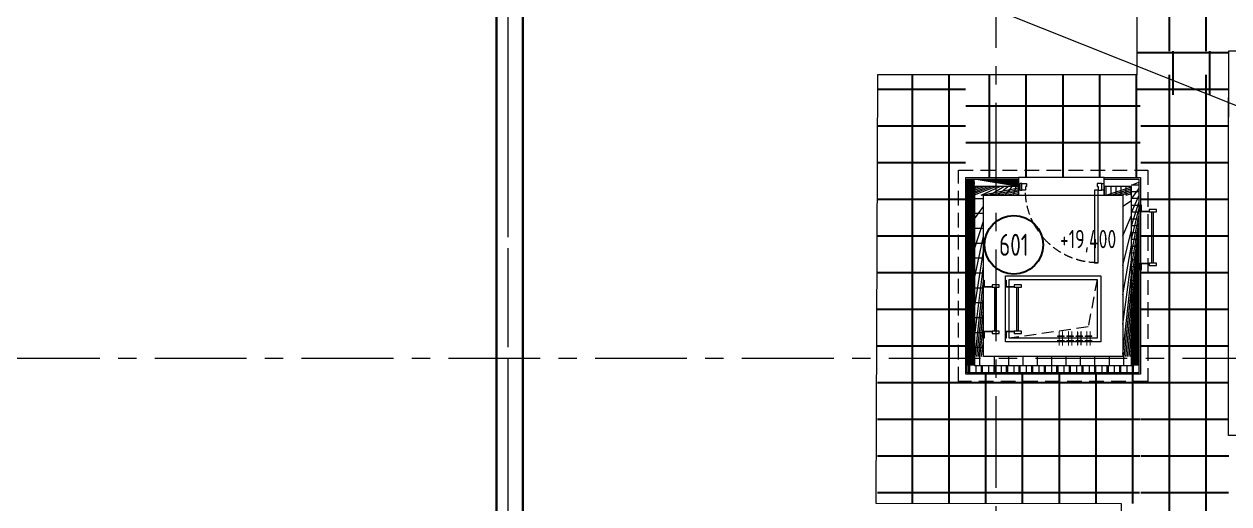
# Model space of a CAD drawing. Header units: millimetres. Extents: x -4447806 to 13389969, y -2188499 to 852203.
# Drawn here: x 4436693 to 4453108, y -598918 to -592376 of the extents above; entities that cross this region are included whole.
import ezdxf
from ezdxf import colors
from ezdxf.entities.mleader import LeaderData, LeaderLine
from ezdxf.enums import TextEntityAlignment as Align
from ezdxf.math import Vec2, Vec3

# ---------------------------------------------------------------- set-up
doc = ezdxf.new("R2010")
doc.units = ezdxf.units.MM
for name, pattern in [('ACAD_ISO02W100', [15, 12, -3]), ('CENTER', [2, 1.25, -0.25, 0.25, -0.25]), ('DASHED', [19.049999999999997, 12.7, -6.35]), ('HIDDEN', [6, 4, -2]), ('HIDDEN2', [4.762499999999999, 3.175, -1.5875]), ('ГОСТ 2.303 4', [7, 5, -2, 0])]:
    doc.linetypes.add(name, pattern=pattern)
for name, color, linetype, lineweight in [('!!!_АР_отделка', 92, 'Continuous', 13), ('!!!_АР_перегородки блоки', 7, 'Continuous', 5), ('АР_Двери', 175, 'Continuous', 18), ('АР_Двери фасада', 1, 'Continuous', 15), ('АР_Маркер экспликации', 239, 'Continuous', 13), ('АР_Навесной фасад', 147, 'Continuous', 5), ('АР_Номер помещения', 1, 'Continuous', 25), ('АР_Оси', 195, 'Continuous', 9), ('АР_Отметки', 250, 'Continuous', 15), ('АР_Помещения_площадь', 19, 'Continuous', 9), ('АР_стены', 250, 'Continuous', 30), ('АР_тонкая линия', 250, 'Continuous', 0), ('перекр 0.3', 181, 'Continuous', 30), ('пунктир', 251, 'Continuous', 13), ('РАЗМЕРЫ ВНУТРЕННИЕ', 137, 'Continuous', 5), ('Специальное оборудование', 7, 'Continuous', 9)]:
    doc.layers.add(name, color=color, linetype=linetype, lineweight=lineweight)
doc.layers.add('АР_Кровля дорожки', color=245, linetype='Continuous')
doc.styles.add('ISOCPEUR', font='isocpeur.ttf', dxfattribs={"width": 0.7})
doc.styles.get("Standard").update_dxf_attribs({"font": 'arial.ttf'})
pattern_1 = [(225, (8367493388.910633, 935525648.6841936), (132.5825214724777, -132.5825214724777), []), (225, (8367493300.522285, 935525648.6841936), (132.5825214724777, -132.5825214724777), [])]
pattern_2 = [(225, (8367493388.910633, 935526158.8143708), (132.5825214724777, -132.5825214724777), []), (225, (8367493300.522285, 935526158.8143708), (132.5825214724777, -132.5825214724777), [])]
pattern_3 = [(225, (8367493388.910633, 935525648.6841936), (53.03300858899106, -53.03300858899107), []), (315, (8367493388.910633, 935525648.6841936), (53.03300858899107, 53.03300858899105), [])]
pattern_4 = [(225, (8367493388.910633, 935526158.8143708), (53.03300858899106, -53.03300858899107), []), (315, (8367493388.910633, 935526158.8143708), (53.03300858899107, 53.03300858899105), [])]
pattern_5 = [(90, (4778297.844394518, -529762.6087647942), (-500.0000000000001, 0), []), (180, (4778297.844394518, -529762.6087647942), (-2.842170943040401e-14, -500), [])]

# ---------------------------------------------------------------- blocks, each defined once
blk = doc.blocks.new('LADDER_12760 - LADDER_12760-5164013-3_1 этаж')
at = {"layer": 'Специальное оборудование'}
for p, q in [((25.00000000001089, 95.00000000009393), (-50.00000000000482, 95.00000000009395)), ((-50.00000000000482, 95.00000000009395), (-50.00000000000483, 88.00000000009472)), ((-50.00000000000484, 88.00000000009472), (17.99999999999474, 88.00000000009472)), ((-2.099747042905164e-11, 1.904017958923043e-13), (24.99999999995375, 1.904017958923043e-13)), ((-2.099747042905164e-11, -76.19999999999982), (-2.099747042905164e-11, 1.861177878481613e-13)), ((17.99999999999475, 88.00000000009472), (17.99999999999473, 1.184385922670117e-13)), ((25.00000000001073, 5.075939668586216e-14), (25.00000000001089, 95.00000000009393)), ((24.99999999995375, 1.861177878481613e-13), (24.99999999995375, -76.19999999999982)), ((575.0000000000002, 95.00000000009253), (575.0000000000007, -3.383959779057477e-13)), ((650.000000000001, 95.00000000009253), (575.0000000000002, 95.00000000009253)), ((574.9999999998712, 1.904017958923096e-13), (599.9999999998744, 1.904017958923096e-13)), ((574.9999999998712, -76.19999999999982), (574.9999999998712, 1.861177878481613e-13)), ((582.0000000000011, -4.39914771277472e-13), (582.0000000000011, 88.00000000009248)), ((582.0000000000011, 88.00000000009248), (650.000000000001, 88.00000000009248)), ((599.9999999998744, 1.861177878481613e-13), (599.9999999998744, -76.19999999999982)), ((650.000000000001, 88.00000000009248), (650.000000000001, 95.00000000009253)), ((24.99999999995375, -76.19999999999982), (-2.099747042905164e-11, -76.19999999999982)), ((24.9999999999913, -25.39999999999994), (575.0000000000036, -25.39999999999994)), ((575.0000000000036, -45.39999999999994), (24.99999999999127, -45.39999999999994)), ((599.9999999998744, -76.19999999999982), (574.9999999998712, -76.19999999999982))]:
    blk.add_line(p, q, dxfattribs=at)
blk = doc.blocks.new('дверь металл1_преобразован_в_статический_25')
for points in [[(0, 0), (20, -2.906988696383495e-15), (20.00000000000001, 69.99999999999727), (1.017446043734183e-14, 69.99999999999727)], [(60, -8.720966089150483e-15), (20, -2.906988696383495e-15), (20.00000000000001, 69.99999999999727), (70, 69.99999999999727), (70.00000000000003, 39.99999999999999), (60.00000000000001, 39.99999999999089)], [(59.99999999999358, -779.9999999999909), (60, 9.086226051640133e-12), (99.9999999999909, 9.080412074247366e-12), (99.99999999998815, -779.9999999999909)], [(840, -2.877703828499986e-12), (880, -2.883517805892753e-12), (880, 69.99999999999442), (830, 69.9999999999944), (830, 39.99999999999712), (840, 39.99999999998802)], [(900, -2.886424794589137e-12), (880, -2.883517805892753e-12), (880, 69.99999999999442), (900, 69.99999999999439)]]:
    blk.add_lwpolyline(points, close=True)
at = {"linetype": 'ГОСТ 2.303 4', "ltscale": 20}
for centre, start, end in [((59.99999999996495, 1.432045261082039e-11), 330.0000000000001, 1.057255354117103e-12), ((59.99999999996845, 4.042872454068628e-11), 314.9999999999994, 329.9999999999988), ((59.99999999998931, 4.447217112182948e-11), 270.0000000000007, 315)]:
    blk.add_arc(centre, 780.0000000000351, start, end, dxfattribs=at)
blk = doc.blocks.new('A$C9b338701')
at = {"layer": 'Специальное оборудование'}
for p, q in [((-95.28750000015134, 208.6161000001157), (-95.28750000015134, 217.5096000001067)), ((-95.28750000015134, 217.5096000001067), (-1.164153218269348e-10, 217.5096000001067)), ((-8.893500000122003, 208.6161000001157), (-95.28750000015134, 208.6161000001157)), ((-8.893500000122003, 96.81209999999555), (-8.893500000122003, 208.6161000001157)), ((-1.164153218269348e-10, 217.5096000001067), (-1.164153218269348e-10, 96.81209999999555)), ((598.7749999998487, 217.5096000001213), (694.0624999998836, 217.5096000001213)), ((598.7749999998487, 96.81209999999555), (598.7749999998487, 217.5096000001213)), ((694.0624999998836, 208.6161000001157), (607.6684999998542, 208.6161000001157)), ((607.6684999998542, 208.6161000001157), (607.6684999998542, 96.81209999999555)), ((694.0624999998836, 217.5096000001213), (694.0624999998836, 208.6161000001157)), ((0, 96.81209999999555), (-31.76249999995343, 96.81209999999555)), ((-31.76249999995343, 96.81209999999555), (-31.76249999995343, 0)), ((-31.76249999995343, 0), (0, 0)), ((0, 0), (0, 96.81209999999555)), ((598.7749999998487, 64.54140000000189), (-1.164153218269348e-10, 64.54140000000189)), ((-1.164153218269348e-10, 39.13139999999839), (598.7749999998487, 39.13139999999839)), ((630.5374999998603, 96.81209999999555), (598.7749999999069, 96.81209999999555)), ((598.7749999999069, 96.81209999999555), (598.7749999999069, 0)), ((598.7749999999069, 0), (630.5374999998603, 0)), ((630.5374999998603, 0), (630.5374999998603, 96.81209999999555))]:
    blk.add_line(p, q, dxfattribs=at)
blk = doc.blocks.new('*U651')
at = {"layer": 'АР_Номер помещения', "color": 7}
blk.add_circle((-17290.24950231414, 1606.057638667925), 400, dxfattribs=at)
at = {"layer": 'АР_Помещения_площадь', "color": 7}
blk.add_line((-16213.88704554277, 82.74731126176266), (-16636.23540192426, 82.74731126176266), dxfattribs=at)
at = {"color": 7, "style": 'ISOCPEUR', "width": 0.7, "flags": 1}
blk.add_attdef('КАТЕГОРИЯ', (-499.1655280450395, -2092.186355050572), '', height=250, dxfattribs=at)
at = {"layer": 'АР_Номер помещения', "color": 7, "style": 'ISOCPEUR', "width": 0.7}
blk.add_attdef('НОМЕР_ПОМЕЩЕНИЯ', text='', height=300, dxfattribs=at).set_placement((-17290.24950231705, 1606.057638667925), align=Align.MIDDLE_CENTER)
at = {"layer": 'АР_Помещения_площадь', "color": 7, "lineweight": 30, "width": 0.7, "flags": 104}
blk.add_attdef('ИМЯ_ПОМЕЩЕНИЯ', text='', height=100, dxfattribs=at).set_placement((157.6277002443094, 1217.141369806137), align=Align.MIDDLE_CENTER)
at = {"layer": 'АР_Помещения_площадь', "color": 7, "style": 'ISOCPEUR', "width": 0.7}
blk.add_attdef('ПЛОЩАДЬ_ПОМЕЩЕНИЯ', text='', height=200, dxfattribs=at).set_placement((-16209.00088756958, 329.2528412291122), align=Align.MIDDLE_RIGHT)
blk = doc.blocks.new('_DotSmall')
at = {"color": 0, "linetype": 'ByBlock', "const_width": 0.5}
blk.add_lwpolyline([(-0.0625, 0, 1), (0.0625, 0, 1)], format="xyb", close=True, dxfattribs=at)
blk = doc.blocks.new('A$C1c8ff280')
at = {"layer": 'пунктир', "color": 2, "linetype": 'ACAD_ISO02W100', "ltscale": 50}
for points in [[(36320.77601628099, -64340.64828543851), (36320.77601628099, -63955.0000000094), (27550.06160797121, -63955.0000000092), (27550.06160797121, -69145.00000000992), (19430.05542900361, -69145.00000000992), (19430.30065205676, -75494.99999053983), (6330.061607971031, -75494.99999053983), (6329.686629097501, -65785.00000000998), (12680.06160766236, -65785.00000000995), (12680.06164217566, -47915.00241618491), (23295.06160797167, -47914.99996259548), (23295.06160797115, -43949.99999999034), (58095.06160797196, -43950.00000000966), (58095.06160797039, -47915.00000000391), (68595.0616079712, -47915.00000000396), (68595.0616079712, -65785.0000000099), (74945.43166319432, -65785.0000000099), (74945.43166319432, -75495.00000000978), (61845.06160797144, -75495.00000000981), (61845.06160797144, -69145.00000000981), (53965.06160797121, -69145.00000000992), (53965.06160797121, -63955.00000000981), (45230.90508594335, -63955.00000000952), (45230.90508594202, -64249.91821548378)], [(36520.77601628099, -64268.54712701042), (36520.77601628099, -63755.0000000094), (27350.06160797121, -63755.0000000092), (27350.06160797121, -68945.00000000992), (19230.04770529375, -68945.00000000992), (19230.2929283469, -75294.99999053983), (6530.053884559427, -75294.99999053983), (6529.694352807361, -65985.00000000998), (12880.06160727609, -65985.00000000995), (12880.06164178939, -48115.00237038764), (23595.06160797144, -48114.9999167982), (23595.06160797144, -44250.00000000003), (57795.06160797237, -44250.00000001912), (57795.06160797027, -48115.0000000039), (68395.0616079712, -48115.00000000396), (68395.0616079712, -65985.0000000099), (74745.43166319432, -65985.0000000099), (74745.43166319432, -75295.00000000978), (62045.06160797144, -75295.00000000981), (62045.06160797144, -68945.00000000981), (54165.06160797121, -68945.00000000992), (54165.06160797121, -63755.00000000981), (45030.90508594422, -63755.00000000952)]]:
    blk.add_lwpolyline(points, dxfattribs=at)

msp = doc.modelspace()

# ---------------------------------------------------------------- hatches: boundary and pattern name
at = {"layer": '!!!_АР_отделка', "true_color": 0x000000}
h = msp.add_hatch(dxfattribs=at)
h.set_pattern_fill('ANSI37', color=18, scale=600, angle=180)
h.set_pattern_definition(pattern_3)
h.paths.add_polyline_path([(4449542.504650148, -594488.8671820404), (4449542.660621125, -597029.0731062392), (4449642.660620937, -597029.0669661473), (4449642.504649959, -594488.8610419484)])
h = msp.add_hatch(dxfattribs=at)
h.set_pattern_fill('ANSI37', color=18, scale=600, angle=180)
h.set_pattern_definition(pattern_4)
h.paths.add_polyline_path([(4449642.526712406, -594588.9367911334), (4450242.51937132, -594588.9048628407), (4450242.513231229, -594488.9048630291), (4449642.520572314, -594488.9367913218)])
h = msp.add_hatch(dxfattribs=at)
h.set_pattern_fill('ANSI37', color=18, scale=600, angle=180)
h.set_pattern_definition(pattern_4)
h.paths.add_polyline_path([(4451782.520677336, -594588.8053935372), (4451412.523693344, -594588.832409491), (4451412.517553252, -594488.8324096795), (4451782.514537244, -594488.8053937256)])
h = msp.add_hatch(dxfattribs=at)
h.set_pattern_fill('ANSI37', color=18, scale=600, angle=180)
h.set_pattern_definition(pattern_3)
h.paths.add_polyline_path([(4451882.517547922, -594488.7235030978), (4451882.660616715, -597028.9294280888), (4451782.660616904, -597028.9355681808), (4451782.51754811, -594488.7296431897)])
h = msp.add_hatch(dxfattribs=at)
h.set_pattern_fill('ANSI32', color=18, scale=500, angle=180, style=0)
h.set_pattern_definition(pattern_2)
h.paths.add_polyline_path([(4450242.512617219, -594588.90487047), (4449642.523696888, -594588.9367989479), (4449642.531064998, -594708.9367987217), (4450242.519985329, -594708.9048702439)])
h = msp.add_hatch(dxfattribs=at)
h.set_pattern_fill('ANSI32', color=18, scale=500, angle=180, style=0)
h.set_pattern_definition(pattern_1)
h.paths.add_polyline_path([(4449762.530776244, -594692.398750231), (4449642.53077647, -594692.4061183413), (4449642.653252827, -596909.0669663735), (4449762.653252601, -596909.0595982632)])
h = msp.add_hatch(dxfattribs=at)
h.set_pattern_fill('ANSI32', color=18, scale=500, angle=180, style=0)
h.set_pattern_definition(pattern_2)
h.paths.add_polyline_path([(4451782.520677336, -594588.8053935372), (4451782.528045446, -594708.805393311), (4451412.531062133, -594708.8434616955), (4451412.523694023, -594588.8434619217)])
h = msp.add_hatch(dxfattribs=at)
h.set_pattern_fill('ANSI37', color=18, scale=600, angle=180)
h.set_pattern_definition(pattern_3)
h.paths.add_polyline_path([(4451882.666756807, -597128.9294279004), (4449542.666761218, -597129.0731060507), (4449542.660621125, -597029.0731062392), (4451882.660616715, -597028.9294280888)])
at = {"layer": '!!!_АР_перегородки блоки', "lineweight": 5}
h = msp.add_hatch(dxfattribs=at)
h.set_pattern_fill('ANSI32', color=256, scale=500, angle=180, style=0)
h.set_pattern_definition(pattern_1)
h.paths.add_polyline_path([(4451662.653249019, -596908.9429365172), (4451662.531632275, -594707.8736680979), (4451782.531632049, -594707.8662999877), (4451782.653248793, -596908.935568407)])
h = msp.add_hatch(dxfattribs=at)
h.set_pattern_fill('ANSI32', color=256, scale=500, angle=180, style=0)
h.set_pattern_definition(pattern_1)
edge = h.paths.add_edge_path()
edge.add_line((4449642.660620937, -597029.0669661473), (4451782.660615949, -597028.9355681808))
edge.add_line((4449642.653252827, -596909.0669663735), (4449642.660620937, -597029.0669661473))
edge.add_line((4451782.653248793, -596908.935568407), (4449642.653253781, -596909.0669663735))
edge.add_line((4451782.660616904, -597028.9355681808), (4451782.653248793, -596908.935568407))
at = {"layer": 'АР_Кровля дорожки', "ltscale": 120, "true_color": 0x636466}
h = msp.add_hatch(dxfattribs=at)
h.set_pattern_fill('ANSI37', color=251, scale=4000, angle=45, double=1)
h.set_pattern_definition(pattern_5)
h.paths.add_polyline_path([(4451858.075114986, -592746.3309235142), (4451858.388591271, -591547.6267696081), (4490724.809583719, -591547.6263373138), (4490724.496107434, -592746.3304912199)])
h = msp.add_hatch(dxfattribs=at)
h.set_pattern_fill('ANSI37', color=251, scale=4000, angle=45, double=1)
h.set_pattern_definition([(90, (4778347.844394518, -529762.6087647942), (-500.0000000000001, 0), []), (180, (4778347.844394518, -529762.6087647942), (-2.842170943040401e-14, -500), [])])
h.paths.add_polyline_path([(4453103.796456167, -593339.1925850331), (4451858.231261977, -593338.8791087485), (4451858.232444279, -592746.1742695586), (4453103.79763847, -592746.4877458434)])
h = msp.add_hatch(dxfattribs=at)
h.set_pattern_fill('ANSI37', color=251, scale=4000, angle=45, double=1)
h.set_pattern_definition(pattern_5)
h.paths.add_polyline_path([(4449517.194831414, -597149.0746700882), (4451902.667984787, -597148.9281998442), (4451890.045953125, -598911.8873832814), (4448319.620488738, -598909.5764628426), (4448322.670543777, -593076.9823604809), (4449520.353002129, -593077.2958367656)])
h = msp.add_hatch(dxfattribs=at)
h.set_pattern_fill('ANSI37', color=251, scale=4000, angle=45, double=1)
h.set_pattern_definition([(90, (4778347.851753203, -529492.4951619687), (-500.0000000000001, 0), []), (180, (4778347.851753203, -529492.4951619687), (-2.842170943040401e-14, -500), [])])
h.paths.add_polyline_path([(4451899.302134709, -594469.0104184028), (4449522.704001654, -594468.6969421181), (4449524.93683493, -593068.9222440653), (4451901.534967985, -593069.2357203499)])
h = msp.add_hatch(dxfattribs=at)
h.set_pattern_fill('ANSI37', color=251, scale=4000, angle=45, double=1)
h.set_pattern_definition(pattern_5)
h.paths.add_polyline_path([(4453104.589409691, -599162.8476696304), (4451906.906951339, -599162.5341933457), (4451909.957006377, -593068.765505923), (4453107.639464729, -593069.0789822077)])

# ---------------------------------------------------------------- linework, layer by layer
at = {"layer": '!!!_АР_отделка', "color": 18, "true_color": 0x000000}
for points in [[(4451409.516321261, -594468.7677117971), (4451902.328642483, -594468.7222866407), (4451902.667984787, -597148.9281998442), (4449522.667989274, -597149.0743340313), (4449522.704001736, -594468.8683977806), (4450242.516322957, -594468.8229726242), (4450242.523695719, -594588.8987303781)], [(4451409.51754928, -594488.7677117594), (4451882.517547922, -594488.7235030978), (4451882.666756807, -597128.9294279004), (4449542.666761218, -597129.0731060507), (4449542.517552333, -594488.8671812481), (4450242.517550976, -594488.8229725865)], [(4451409.523694023, -594588.8434619217), (4451409.516321261, -594468.7677117971)], [(4450242.523695719, -594588.8987303781), (4449642.523696888, -594588.9367989479), (4449642.660620937, -597029.0669661473), (4451782.660616904, -597028.9355681808), (4451782.520677336, -594588.8053935372), (4451409.523694023, -594588.8434619217)], [(4451409.523694023, -594588.8434619217), (4451409.531062133, -594708.8434616955), (4451662.53106119, -594708.812761236), (4451662.653249019, -596908.9429365172), (4449762.653252601, -596909.0595982632), (4449762.531064772, -594708.9294306114), (4450242.53106383, -594708.8987301519), (4450242.523695719, -594588.8987303781)]]:
    msp.add_lwpolyline(points, dxfattribs=at)
at = {"layer": 'АР_Двери', "ltscale": 75}
for points in [[(4451362.640969399, -596708.9613285597), (4450062.64097185, -596709.0411497543), (4450062.585711023, -595809.0411514508), (4451362.585708572, -595808.9613302562)], [(4451312.637899447, -596658.9643986998), (4450112.637901709, -596659.0380798026), (4450112.588780974, -595859.0380813107), (4451312.588778712, -595858.9644002079)], [(4451312.637899447, -596658.9643986998), (4450112.637901709, -596659.0380798026), (4450112.588780974, -595859.0380813107), (4451312.588778712, -595858.9644002079)]]:
    msp.add_lwpolyline(points, close=True, dxfattribs=at)
at = {"layer": 'АР_Двери фасада', "linetype": 'HIDDEN2', "lineweight": 15, "ltscale": 50}
msp.add_lwpolyline([(4451312.588778712, -595858.9644002079), (4451189.629566228, -596505.419372309), (4450112.637901709, -596659.0380798026)], dxfattribs=at)
at = {"layer": 'АР_Навесной фасад', "color": 18, "lineweight": 30, "ltscale": 100, "true_color": 0x000000}
for points in [[(4453742.915716127, -589249.115753235), (4443127.91575064, -589249.1182068244), (4443127.915716127, -607119.1157532351), (4436777.534558285, -607119.1157532351), (4436777.921894856, -617149.115743765), (4450198.16093918, -617149.115743765), (4450197.915716127, -610799.1157532351)], [(4457957.915716127, -610439.1157532351), (4449837.901813449, -610439.1157532351), (4449838.147036503, -616789.1157437649), (4437137.907992715, -616789.1157437649), (4437137.548460963, -607479.1157532351), (4443487.915715432, -607479.1157532351), (4443487.915749945, -589609.1181236128), (4454202.915716127, -589609.1156700234)]]:
    msp.add_lwpolyline(points, dxfattribs=at)
at = {"layer": 'АР_Оси', "linetype": 'CENTER', "ltscale": 1000}
for p, q in [((4443287.909910565, -618700.3865048818), (4443287.909910565, -584005.1079783759)), ((4449937.909910565, -618700.3865048818), (4449937.909910565, -588506.5049961337)), ((4424474.15437112, -596929.1148335), (4508071.319341035, -596929.1148335))]:
    msp.add_line(p, q, dxfattribs=at)
at = {"layer": 'АР_стены', "linetype": 'DASHED', "lineweight": 15, "ltscale": 200}
msp.add_lwpolyline([(4451312.637899447, -596658.9643986998), (4450112.637901709, -596659.0380798026), (4450112.588780974, -595859.0380813107), (4451312.588778712, -595858.9644002079)], close=True, dxfattribs=at)
at = {"layer": 'АР_тонкая линия', "color": 18, "ltscale": 100, "true_color": 0x000000}
for points in [[(4458157.909910564, -594999.2972918522), (4453852.909910565, -593744.4686764837), (4443487.909944383, -589609.1172038778)], [(4451857.66180965, -593068.9220277073), (4451858.231853128, -591547.6267696081), (4490724.658602537, -591547.6267696081), (4490724.643989715, -593068.9536866824), (4490724.643989715, -593068.9536866824)], [(4453103.79763847, -592746.331007701), (4453103.796456167, -593645.1601618018)], [(4489474.80447853, -592746.4042691923), (4453103.79763847, -592746.331007701)]]:
    msp.add_lwpolyline(points, dxfattribs=at)
at = {"layer": 'АР_тонкая линия', "color": 18, "lineweight": 5, "ltscale": 100, "true_color": 0x000000}
msp.add_lwpolyline([(4450242.516301274, -594708.8987229767), (4451409.516301274, -594708.8987229767), (4451409.516301274, -594468.8229726257), (4450242.516301274, -594468.8229726257)], close=True, dxfattribs=at)
at = {"layer": 'перекр 0.3', "color": 7, "linetype": 'HIDDEN', "lineweight": 5, "ltscale": 50}
msp.add_lwpolyline([(4452002.783979913, -597248.961656052), (4449422.80741646, -597249.0408625174), (4449422.64346385, -594368.7127182473), (4452002.620027304, -594368.6335117819)], close=True, dxfattribs=at)
at = {"layer": 'РАЗМЕРЫ ВНУТРЕННИЕ', "color": 18, "true_color": 0x000000}
for points in [[(4448322.66798832, -593067.5974326552), (4448298.682915771, -598909.7589963669), (4451641.330544469, -598911.8873832814), (4451666.030144911, -608249.1147811883)], [(4451858.239211813, -593068.9222440653), (4448322.66798832, -593067.5974326552), (4448322.66798832, -593067.5974326552)], [(4453052.986940932, -599182.8241013236), (4452839.727509819, -599182.8296168267), (4464161.95844429, -599182.0016513569), (4464161.95844429, -597983.2974974508), (4453103.802152108, -597983.2868085767), (4453103.803814596, -593375.8560711747)]]:
    msp.add_lwpolyline(points, dxfattribs=at)

# ---------------------------------------------------------------- block references
at = {"color": 1, "ltscale": 100}
msp.add_blockref('A$C1c8ff280', (4430609.103541263, -541494.1124631123), dxfattribs=at)
at = {"layer": 'Defpoints', "color": 3, "lineweight": 30, "ltscale": 100, "rotation": 90}
for p in [(4449980.105127326, -596563.7131875812), (4450280.099032504, -596563.7131875812)]:
    msp.add_blockref('A$C9b338701', p, dxfattribs=at)
at = {"layer": 'АР_Двери', "ltscale": 75, "xscale": -1.2705, "yscale": 1.2705, "zscale": 1.2705}
msp.add_blockref('дверь металл1_преобразован_в_статический_25', (4451403.19091177, -594639.6595655576), dxfattribs=at)
at = {"layer": 'АР_Маркер экспликации', "color": 7}
ref = msp.add_blockref('*U651', (4467467.861399272, -596991.7153410388), dxfattribs=at)
ref.add_attrib('НОМЕР_ПОМЕЩЕНИЯ', '601', dxfattribs={"layer": 'АР_Номер помещения', "color": 7, "height": 300, "style": 'ISOCPEUR', "width": 0.7}).set_placement((4450177.611896955, -595385.6577023708), align=Align.MIDDLE_CENTER)
ref.add_attrib('ПЛОЩАДЬ_ПОМЕЩЕНИЯ', '####', dxfattribs={"layer": 'АР_Помещения_площадь', "color": 7, "height": 200, "style": 'ISOCPEUR', "width": 0.7}).set_placement((4451258.860511703, -596662.4624998097), align=Align.MIDDLE_RIGHT)
at = {"layer": 'Специальное оборудование', "xscale": -1.2705, "yscale": 1.2705, "zscale": 1.2705, "rotation": 90.00000000000024}
msp.add_blockref('LADDER_12760 - LADDER_12760-5164013-3_1 этаж', (4452023.186001586, -594905.5023491739), dxfattribs=at)

# ---------------------------------------------------------------- leaders
at = {"layer": 'АР_Отметки'}
ml = msp.add_multileader_mtext('Standard', dxfattribs=at)
ml.set_content('+19,400', color=256, style='ISOCPEUR')
ml.set_leader_properties(color=256, linetype='Continuous', lineweight=-1)
ml.set_arrow_properties(name='DOTSMALL')
ml.build(insert=Vec2(0, 0))
ml.multileader.update_dxf_attribs({"has_text_frame": 1, "text_left_attachment_type": 4, "text_right_attachment_type": 4, "dogleg_length": 100, "arrow_head_size": 180})
ctx = ml.context
ctx.base_point, ctx.char_height, ctx.arrow_head_size, ctx.landing_gap_size, ctx.plane_origin = Vec3(4450756.443617656, -595515.6465397441), 250, 180, 50, Vec3(4450759.41931788, -597703.0008724759)
ctx.left_attachment, ctx.right_attachment = 4, 4
notes = []
notes.append((ctx, [(0, (0, 0, 0), (0, 0), (1, 0), 1, [])]))
ctx.mtext.insert, ctx.mtext.width, ctx.mtext.defined_height, ctx.mtext.line_spacing_style, ctx.mtext.flow_direction = Vec3(4450806.443617656, -595182.3132064107), 696.0352958708361, 776.4611150313478, 2, 5
ml = msp.add_multileader_mtext('Standard', dxfattribs=at)
ml.set_content('+19,400', color=256, style='ISOCPEUR')
ml.set_leader_properties(color=256, linetype='Continuous', lineweight=-1)
ml.set_arrow_properties(name='DOTSMALL')
ml.build(insert=Vec2(0, 0))
ml.multileader.update_dxf_attribs({"has_text_frame": 1, "text_left_attachment_type": 4, "text_right_attachment_type": 4, "dogleg_length": 100, "arrow_head_size": 180})
ctx = ml.context
ctx.base_point, ctx.char_height, ctx.arrow_head_size, ctx.landing_gap_size, ctx.plane_origin = Vec3(4490999.904235704, -595900.8219466365), 250, 180, 50, Vec3(4490918.510785855, -597611.5139204648)
ctx.left_attachment, ctx.right_attachment = 4, 4
notes.append((ctx, [(0, (0, 0, 0), (0, 0), (1, 0), 1, [])]))
ctx.mtext.insert, ctx.mtext.width, ctx.mtext.defined_height, ctx.mtext.line_spacing_style, ctx.mtext.flow_direction = Vec3(4491049.904235704, -595567.4886133032), 696.0352958708361, 776.4611150313478, 2, 5
ml = msp.add_multileader_mtext('Standard', dxfattribs=at)
ml.set_content('%%P0,000', color=256, style='ISOCPEUR')
ml.set_leader_properties(color=256, linetype='Continuous', lineweight=-1)
ml.set_arrow_properties(name='DOTSMALL')
ml.build(insert=Vec2(0, 0))
ml.multileader.update_dxf_attribs({"has_text_frame": 1, "text_left_attachment_type": 4, "text_right_attachment_type": 4, "dogleg_length": 100, "arrow_head_size": 180})
ctx = ml.context
ctx.base_point, ctx.char_height, ctx.arrow_head_size, ctx.landing_gap_size, ctx.plane_origin = Vec3(4512057.738082781, -603050.3410696584), 250, 180, 50, Vec3(4511976.344632998, -604317.905261874)
ctx.left_attachment, ctx.right_attachment = 4, 4
notes.append((ctx, [(0, (0, 0, 0), (0, 0), (1, 0), 1, [])]))
ctx.mtext.insert, ctx.mtext.width, ctx.mtext.line_spacing_style, ctx.mtext.flow_direction = Vec3(4512107.738082781, -602717.007736325), 852.6970314602484, 2, 5
for ctx, leaders in notes:
    for number, flags, end, landing, length, lines in leaders:
        leader = LeaderData()
        leader.index, (leader.has_last_leader_line, leader.has_dogleg_vector, leader.attachment_direction) = number, flags
        leader.last_leader_point, leader.dogleg_vector, leader.dogleg_length = Vec3(end), Vec3(landing), length
        for number, points, colour, breaks in lines:
            line = LeaderLine()
            line.index, line.vertices, line.color, line.breaks = number, Vec3.list(points), colors.encode_raw_color(colour), breaks
            leader.lines.append(line)
        ctx.leaders.append(leader)

doc.saveas('drawing.dxf')
